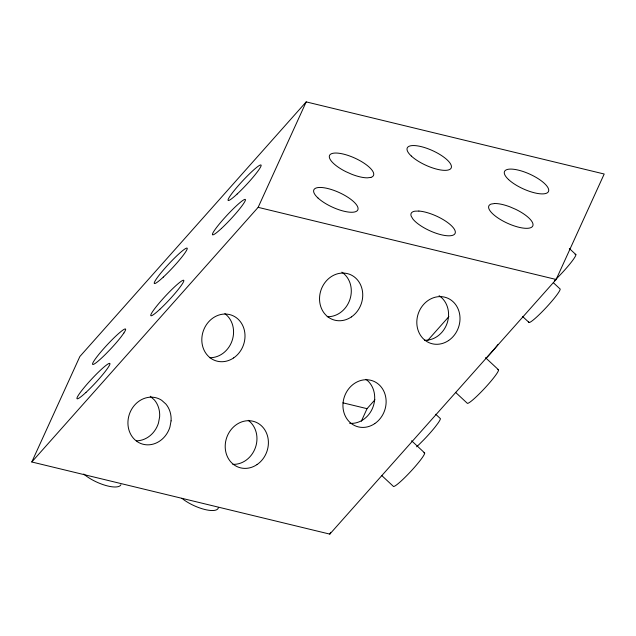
<?xml version="1.0" encoding="UTF-8"?>
<svg xmlns="http://www.w3.org/2000/svg" width="636" height="636" viewBox="0 0 636 636"><rect width="100%" height="100%" fill="white"/><g stroke="black" fill="none" stroke-linecap="round" stroke-linejoin="round"><path stroke-width="0.95" d="M31.8 461.982L79.858 356.518L306.202 101.887L604.2 174.018L556.142 279.482L329.798 534.113L31.8 461.982L258.144 207.344L306.202 101.887M361.304 421.278L367.052 408.67L374.97 399.766M329.798 534.113L330.617 532.316M427.774 340.355L448.897 316.593M554.616 280.754L556.142 279.482L258.144 207.344M342.923 402.834L367.052 408.67M150.239 396.26L154.445 400.02A24.144 21.266 -70.6 0 1 159.636 416.834L158.483 423.012A24.144 21.266 -70.6 0 1 136.501 440.82M569.315 248.477L575.858 254.559M553.328 282.678L559.871 288.768A22.928 2.552 -47.1 0 1 545.632 308.126A22.928 2.552 -47.1 0 1 528.762 321.864M522.53 316.426L529.065 322.508M485.475 357.663L498.56 369.834M455.527 392.317L467.158 403.137A22.928 2.552 -47.1 0 0 485.825 387.03A22.928 2.552 -47.1 0 0 497.789 369.699M435.7 414.251L440.064 418.313A22.928 2.552 -47.1 0 1 437.814 423.457L435.135 426.995A22.928 2.552 -47.1 0 1 423.767 439.826L419.736 443.864A22.928 2.552 -47.1 0 1 416.612 446.798M411.595 440.78L424.673 452.959M381.64 475.442L393.271 486.262A22.928 2.552 -47.1 0 0 411.945 470.147A22.928 2.552 -47.1 0 0 423.902 452.816M248.263 420.332A24.144 21.266 -70.6 0 1 255.441 447.537A24.144 21.266 -70.6 0 1 232.856 464.352M224.874 313.667A24.144 21.266 -70.6 0 1 232.045 340.872A24.144 21.266 -70.6 0 1 209.459 357.686M341.834 272.152A24.144 21.266 -70.6 0 1 349.943 299.397A24.144 21.266 -70.6 0 1 327.19 316.704M365.994 379.35A24.144 21.266 -70.6 0 1 372.99 407.064A24.144 21.266 -70.6 0 1 349.641 423.314M439.102 295.7A24.144 21.266 -70.6 0 1 447.219 322.945A24.144 21.266 -70.6 0 1 424.466 340.252M218.426 507.401A22.928 7.64 24.5 0 1 204.72 509.46A22.928 7.64 24.5 0 1 181.896 498.306M120.919 484.719A22.928 7.64 24.5 0 1 105.648 485.435A22.928 7.64 24.5 0 1 83.737 474.011M498.028 344.497A22.928 2.552 -47.1 0 1 487.2 357.066M575.079 254.416A22.928 2.552 -47.1 0 1 571.207 262.294A22.928 2.552 -47.1 0 1 555.005 280.11M171.076 420.865L169.931 427.042A24.144 21.266 -70.6 0 1 140.667 443.459A24.144 21.266 -70.6 0 1 130.674 411.055A24.144 21.266 -70.6 0 1 161.679 400.29L165.885 404.051A24.144 21.266 -70.6 0 1 171.076 420.865M123.853 333.041L121.404 336.444A24.144 2.687 -47.1 0 1 109.964 349.705L105.648 354.141A24.144 2.687 -47.1 0 1 93.261 362.138A24.144 2.687 -47.1 0 1 115.307 336.587A24.144 2.687 -47.1 0 1 123.853 333.041M494.498 203.528L491.151 204.069A24.144 8.045 24.5 0 0 502.225 220.589A24.144 8.045 24.5 0 0 531.974 226.973A24.144 8.045 24.5 0 0 515.717 209.339L509.937 206.843A24.144 8.045 24.5 0 0 494.498 203.528M370.86 177.404L367.37 177.841A24.144 8.045 24.5 0 1 351.708 174.256L345.952 171.696A24.144 8.045 24.5 0 1 330.585 154.222A24.144 8.045 24.5 0 1 360.755 161.139A24.144 8.045 24.5 0 1 370.86 177.404M418.885 211.057L414.958 211.176A24.144 8.045 24.5 0 0 411.222 216.232L412.947 219.094A24.144 8.045 24.5 0 0 444.159 235.368A24.144 8.045 24.5 0 0 451.361 225.645A24.144 8.045 24.5 0 0 418.885 211.057M411.333 156.051A24.144 8.045 24.5 0 0 449.58 169.518A24.144 8.045 24.5 0 0 426.764 148.291A24.144 8.045 24.5 0 0 411.333 156.051M317.944 197.963A24.144 8.045 24.5 0 0 356.2 211.43A24.144 8.045 24.5 0 0 333.375 190.196A24.144 8.045 24.5 0 0 317.944 197.963M85.987 392.396A24.144 2.687 -47.1 0 0 109.941 363.601A24.144 2.687 -47.1 0 0 84.302 387.404A24.144 2.687 -47.1 0 0 85.987 392.396M163.285 277.121A24.144 2.687 -47.1 0 0 187.238 248.318A24.144 2.687 -47.1 0 0 161.6 272.129A24.144 2.687 -47.1 0 0 163.285 277.121M237.172 194.004A24.144 2.687 -47.1 0 0 261.126 165.201A24.144 2.687 -47.1 0 0 235.479 189.003A24.144 2.687 -47.1 0 0 237.172 194.004M159.875 309.279A24.144 2.687 -47.1 0 0 183.828 280.476A24.144 2.687 -47.1 0 0 158.181 304.278A24.144 2.687 -47.1 0 0 159.875 309.279M221.479 228.427A24.144 2.687 -47.1 0 0 245.44 199.625A24.144 2.687 -47.1 0 0 219.794 223.435A24.144 2.687 -47.1 0 0 221.479 228.427M508.609 179.598A24.144 8.045 24.5 0 0 546.857 193.066A24.144 8.045 24.5 0 0 524.04 171.831A24.144 8.045 24.5 0 0 508.609 179.598M257.047 464.574A24.144 21.266 -70.6 0 0 258.152 423.33A24.144 21.266 -70.6 0 0 225.208 445.749A24.144 21.266 -70.6 0 0 257.047 464.574M351.39 316.935A24.144 21.266 -70.6 0 0 352.487 275.69A24.144 21.266 -70.6 0 0 319.542 298.109A24.144 21.266 -70.6 0 0 351.39 316.935M448.658 340.483A24.144 21.266 -70.6 0 0 449.763 299.238A24.144 21.266 -70.6 0 0 416.818 321.649A24.144 21.266 -70.6 0 0 448.658 340.483M374.779 423.6A24.144 21.266 -70.6 0 0 375.876 382.355A24.144 21.266 -70.6 0 0 342.939 404.766A24.144 21.266 -70.6 0 0 374.779 423.6M233.658 357.909A24.144 21.266 -70.6 0 0 234.756 316.664A24.144 21.266 -70.6 0 0 201.819 339.083A24.144 21.266 -70.6 0 0 233.658 357.909"/></g></svg>
